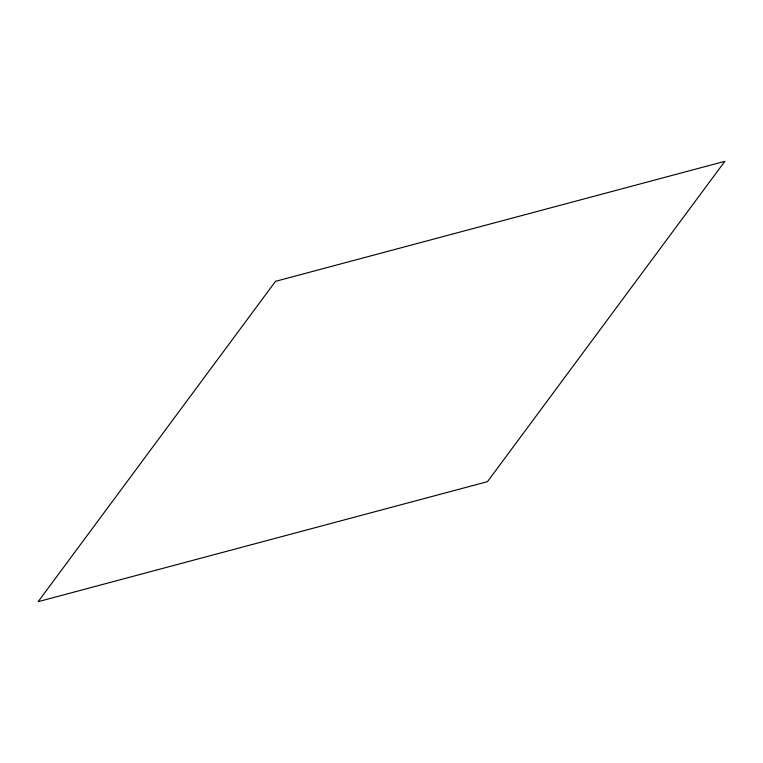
<?xml version="1.0" encoding="UTF-8"?>
<svg xmlns="http://www.w3.org/2000/svg" width="763" height="763" viewBox="0 0 763 763"><rect width="100%" height="100%" fill="white"/><g stroke="black" fill="none" stroke-linecap="round" stroke-linejoin="round"><path stroke-width="1.14" d="M275.519 281.337L38.15 601.673L487.481 481.663L724.85 161.327L275.519 281.337"/></g></svg>
